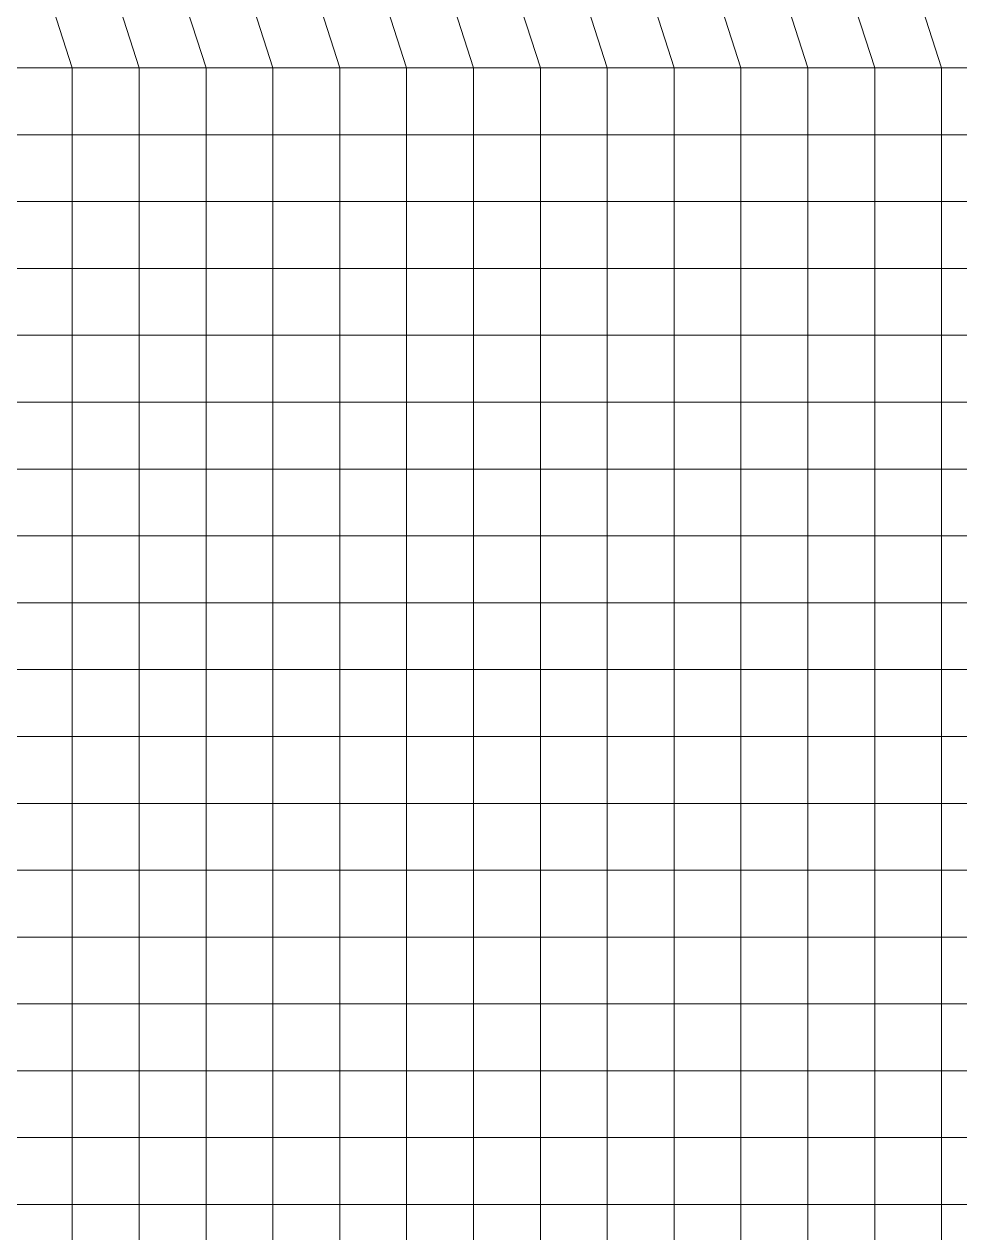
# Model space of a CAD drawing. Header units: inches. Extents: x 0 to 43.9, y -17.3 to 19.6.
# Drawn here: x 29.925 to 33.423, y -4.683 to -0.163 of the extents above; entities that cross this region are included whole.
import ezdxf

# ---------------------------------------------------------------- set-up
doc = ezdxf.new("R2010")
doc.units = ezdxf.units.IN
doc.header["$MEASUREMENT"] = 0
doc.layers.add('SAP.Slab 30cm', color=11, linetype='Continuous', lineweight=15)

msp = doc.modelspace()

# ---------------------------------------------------------------- linework, layer by layer
at = {"layer": 'SAP.Slab 30cm'}
for points in [[(29.85499999999985, -0.3267500000000041), (30.10499999999985, -0.3267500000000041), (30, 0), (29.75, 0)], [(30.10499999999985, -0.3267500000000041), (30.35499999999985, -0.3267500000000041), (30.25, 0), (30, 0)], [(30.35499999999985, -0.3267500000000041), (30.60499999999985, -0.3267500000000041), (30.5, 0), (30.25, 0)], [(30.60499999999985, -0.3267500000000041), (30.85499999999985, -0.3267500000000041), (30.75, 0), (30.5, 0)], [(30.85499999999985, -0.3267500000000041), (31.10499999999985, -0.3267500000000041), (31, 0), (30.75, 0)], [(31.10499999999985, -0.3267500000000041), (31.35499999999985, -0.3267500000000041), (31.25, 0), (31, 0)], [(31.35499999999985, -0.3267500000000041), (31.60499999999985, -0.3267500000000041), (31.5, 0), (31.25, 0)], [(31.60499999999985, -0.3267500000000041), (31.85499999999985, -0.3267500000000041), (31.75, 0), (31.5, 0)], [(31.85499999999985, -0.3267500000000041), (32.10499999999985, -0.3267500000000041), (32, 0), (31.75, 0)], [(32.10499999999985, -0.3267500000000041), (32.35499999999986, -0.3267500000000041), (32.25, 0), (32, 0)], [(32.35499999999986, -0.3267500000000041), (32.60499999999986, -0.3267500000000041), (32.5, 0), (32.25, 0)], [(32.60499999999986, -0.3267500000000041), (32.85499999999986, -0.3267500000000041), (32.75, 0), (32.5, 0)], [(32.85499999999986, -0.3267500000000041), (33.10499999999986, -0.3267500000000041), (33, 0), (32.75, 0)], [(33.10499999999986, -0.3267500000000041), (33.35499999999985, -0.3267500000000041), (33.25, 0), (33, 0)], [(33.35499999999985, -0.3267500000000041), (33.60499999999986, -0.3267500000000041), (33.5, 0), (33.25, 0)], [(29.85499999999985, -0.5767500000000041), (30.10499999999985, -0.5767500000000041), (30.10499999999985, -0.3267500000000041), (29.85499999999985, -0.3267500000000041)], [(30.10499999999985, -0.5767500000000041), (30.35499999999985, -0.5767500000000041), (30.35499999999985, -0.3267500000000041), (30.10499999999985, -0.3267500000000041)], [(30.35499999999985, -0.5767500000000041), (30.60499999999985, -0.5767500000000041), (30.60499999999985, -0.3267500000000041), (30.35499999999985, -0.3267500000000041)], [(30.60499999999985, -0.5767500000000041), (30.85499999999985, -0.5767500000000041), (30.85499999999985, -0.3267500000000041), (30.60499999999985, -0.3267500000000041)], [(30.85499999999985, -0.5767500000000041), (31.10499999999985, -0.5767500000000041), (31.10499999999985, -0.3267500000000041), (30.85499999999985, -0.3267500000000041)], [(31.10499999999985, -0.5767500000000041), (31.35499999999985, -0.5767500000000041), (31.35499999999985, -0.3267500000000041), (31.10499999999985, -0.3267500000000041)], [(31.35499999999985, -0.5767500000000041), (31.60499999999985, -0.5767500000000041), (31.60499999999985, -0.3267500000000041), (31.35499999999985, -0.3267500000000041)], [(31.60499999999985, -0.5767500000000041), (31.85499999999985, -0.5767500000000041), (31.85499999999985, -0.3267500000000041), (31.60499999999985, -0.3267500000000041)], [(31.85499999999985, -0.5767500000000041), (32.10499999999985, -0.5767500000000041), (32.10499999999985, -0.3267500000000041), (31.85499999999985, -0.3267500000000041)], [(32.10499999999985, -0.5767500000000041), (32.35499999999986, -0.5767500000000041), (32.35499999999986, -0.3267500000000041), (32.10499999999985, -0.3267500000000041)], [(32.35499999999986, -0.5767500000000041), (32.60499999999986, -0.5767500000000041), (32.60499999999986, -0.3267500000000041), (32.35499999999986, -0.3267500000000041)], [(32.60499999999986, -0.5767500000000041), (32.85499999999986, -0.5767500000000041), (32.85499999999986, -0.3267500000000041), (32.60499999999986, -0.3267500000000041)], [(32.85499999999986, -0.5767500000000041), (33.10499999999986, -0.5767500000000041), (33.10499999999986, -0.3267500000000041), (32.85499999999986, -0.3267500000000041)], [(33.10499999999986, -0.5767500000000041), (33.35499999999985, -0.5767500000000041), (33.35499999999985, -0.3267500000000041), (33.10499999999986, -0.3267500000000041)], [(33.35499999999985, -0.5767500000000041), (33.60499999999986, -0.5767500000000041), (33.60499999999986, -0.3267500000000041), (33.35499999999985, -0.3267500000000041)], [(29.85499999999985, -0.8267500000000039), (30.10499999999985, -0.8267500000000039), (30.10499999999985, -0.5767500000000041), (29.85499999999985, -0.5767500000000041)], [(30.10499999999985, -0.8267500000000039), (30.35499999999985, -0.8267500000000039), (30.35499999999985, -0.5767500000000041), (30.10499999999985, -0.5767500000000041)], [(30.35499999999985, -0.8267500000000039), (30.60499999999985, -0.8267500000000039), (30.60499999999985, -0.5767500000000041), (30.35499999999985, -0.5767500000000041)], [(30.60499999999985, -0.8267500000000039), (30.85499999999985, -0.8267500000000039), (30.85499999999985, -0.5767500000000041), (30.60499999999985, -0.5767500000000041)], [(30.85499999999985, -0.8267500000000039), (31.10499999999985, -0.8267500000000039), (31.10499999999985, -0.5767500000000041), (30.85499999999985, -0.5767500000000041)], [(31.10499999999985, -0.8267500000000039), (31.35499999999985, -0.8267500000000039), (31.35499999999985, -0.5767500000000041), (31.10499999999985, -0.5767500000000041)], [(31.35499999999985, -0.8267500000000039), (31.60499999999985, -0.8267500000000039), (31.60499999999985, -0.5767500000000041), (31.35499999999985, -0.5767500000000041)], [(31.60499999999985, -0.8267500000000039), (31.85499999999985, -0.8267500000000039), (31.85499999999985, -0.5767500000000041), (31.60499999999985, -0.5767500000000041)], [(31.85499999999985, -0.8267500000000039), (32.10499999999985, -0.8267500000000039), (32.10499999999985, -0.5767500000000041), (31.85499999999985, -0.5767500000000041)], [(32.10499999999985, -0.8267500000000039), (32.35499999999986, -0.8267500000000039), (32.35499999999986, -0.5767500000000041), (32.10499999999985, -0.5767500000000041)], [(32.35499999999986, -0.8267500000000039), (32.60499999999986, -0.8267500000000039), (32.60499999999986, -0.5767500000000041), (32.35499999999986, -0.5767500000000041)], [(32.60499999999986, -0.8267500000000039), (32.85499999999986, -0.8267500000000039), (32.85499999999986, -0.5767500000000041), (32.60499999999986, -0.5767500000000041)], [(32.85499999999986, -0.8267500000000039), (33.10499999999986, -0.8267500000000039), (33.10499999999986, -0.5767500000000041), (32.85499999999986, -0.5767500000000041)], [(33.10499999999986, -0.8267500000000039), (33.35499999999985, -0.8267500000000039), (33.35499999999985, -0.5767500000000041), (33.10499999999986, -0.5767500000000041)], [(33.35499999999985, -0.8267500000000039), (33.60499999999986, -0.8267500000000039), (33.60499999999986, -0.5767500000000041), (33.35499999999985, -0.5767500000000041)], [(29.85499999999985, -1.076750000000004), (30.10499999999985, -1.076750000000004), (30.10499999999985, -0.8267500000000039), (29.85499999999985, -0.8267500000000039)], [(30.10499999999985, -1.076750000000004), (30.35499999999985, -1.076750000000004), (30.35499999999985, -0.8267500000000039), (30.10499999999985, -0.8267500000000039)], [(30.35499999999985, -1.076750000000004), (30.60499999999985, -1.076750000000004), (30.60499999999985, -0.8267500000000039), (30.35499999999985, -0.8267500000000039)], [(30.60499999999985, -1.076750000000004), (30.85499999999985, -1.076750000000004), (30.85499999999985, -0.8267500000000039), (30.60499999999985, -0.8267500000000039)], [(30.85499999999985, -1.076750000000004), (31.10499999999985, -1.076750000000004), (31.10499999999985, -0.8267500000000039), (30.85499999999985, -0.8267500000000039)], [(31.10499999999985, -1.076750000000004), (31.35499999999985, -1.076750000000004), (31.35499999999985, -0.8267500000000039), (31.10499999999985, -0.8267500000000039)], [(31.35499999999985, -1.076750000000004), (31.60499999999985, -1.076750000000004), (31.60499999999985, -0.8267500000000039), (31.35499999999985, -0.8267500000000039)], [(31.60499999999985, -1.076750000000004), (31.85499999999985, -1.076750000000004), (31.85499999999985, -0.8267500000000039), (31.60499999999985, -0.8267500000000039)], [(31.85499999999985, -1.076750000000004), (32.10499999999985, -1.076750000000004), (32.10499999999985, -0.8267500000000039), (31.85499999999985, -0.8267500000000039)], [(32.10499999999985, -1.076750000000004), (32.35499999999986, -1.076750000000004), (32.35499999999986, -0.8267500000000039), (32.10499999999985, -0.8267500000000039)], [(32.35499999999986, -1.076750000000004), (32.60499999999986, -1.076750000000004), (32.60499999999986, -0.8267500000000039), (32.35499999999986, -0.8267500000000039)], [(32.60499999999986, -1.076750000000004), (32.85499999999986, -1.076750000000004), (32.85499999999986, -0.8267500000000039), (32.60499999999986, -0.8267500000000039)], [(32.85499999999986, -1.076750000000004), (33.10499999999986, -1.076750000000004), (33.10499999999986, -0.8267500000000039), (32.85499999999986, -0.8267500000000039)], [(33.10499999999986, -1.076750000000004), (33.35499999999985, -1.076750000000004), (33.35499999999985, -0.8267500000000039), (33.10499999999986, -0.8267500000000039)], [(33.35499999999985, -1.076750000000004), (33.60499999999986, -1.076750000000004), (33.60499999999986, -0.8267500000000039), (33.35499999999985, -0.8267500000000039)], [(29.85499999999985, -1.326750000000004), (30.10499999999985, -1.326750000000004), (30.10499999999985, -1.076750000000004), (29.85499999999985, -1.076750000000004)], [(30.10499999999985, -1.326750000000004), (30.35499999999985, -1.326750000000004), (30.35499999999985, -1.076750000000004), (30.10499999999985, -1.076750000000004)], [(30.35499999999985, -1.326750000000004), (30.60499999999985, -1.326750000000004), (30.60499999999985, -1.076750000000004), (30.35499999999985, -1.076750000000004)], [(30.60499999999985, -1.326750000000004), (30.85499999999985, -1.326750000000004), (30.85499999999985, -1.076750000000004), (30.60499999999985, -1.076750000000004)], [(30.85499999999985, -1.326750000000004), (31.10499999999985, -1.326750000000004), (31.10499999999985, -1.076750000000004), (30.85499999999985, -1.076750000000004)], [(31.10499999999985, -1.326750000000004), (31.35499999999985, -1.326750000000004), (31.35499999999985, -1.076750000000004), (31.10499999999985, -1.076750000000004)], [(31.35499999999985, -1.326750000000004), (31.60499999999985, -1.326750000000004), (31.60499999999985, -1.076750000000004), (31.35499999999985, -1.076750000000004)], [(31.60499999999985, -1.326750000000004), (31.85499999999985, -1.326750000000004), (31.85499999999985, -1.076750000000004), (31.60499999999985, -1.076750000000004)], [(31.85499999999985, -1.326750000000004), (32.10499999999985, -1.326750000000004), (32.10499999999985, -1.076750000000004), (31.85499999999985, -1.076750000000004)], [(32.10499999999985, -1.326750000000004), (32.35499999999986, -1.326750000000004), (32.35499999999986, -1.076750000000004), (32.10499999999985, -1.076750000000004)], [(32.35499999999986, -1.326750000000004), (32.60499999999986, -1.326750000000004), (32.60499999999986, -1.076750000000004), (32.35499999999986, -1.076750000000004)], [(32.60499999999986, -1.326750000000004), (32.85499999999986, -1.326750000000004), (32.85499999999986, -1.076750000000004), (32.60499999999986, -1.076750000000004)], [(32.85499999999986, -1.326750000000004), (33.10499999999986, -1.326750000000004), (33.10499999999986, -1.076750000000004), (32.85499999999986, -1.076750000000004)], [(33.10499999999986, -1.326750000000004), (33.35499999999985, -1.326750000000004), (33.35499999999985, -1.076750000000004), (33.10499999999986, -1.076750000000004)], [(33.35499999999985, -1.326750000000004), (33.60499999999986, -1.326750000000004), (33.60499999999986, -1.076750000000004), (33.35499999999985, -1.076750000000004)], [(29.85499999999985, -1.576750000000004), (30.10499999999985, -1.576750000000004), (30.10499999999985, -1.326750000000004), (29.85499999999985, -1.326750000000004)], [(30.10499999999985, -1.576750000000004), (30.35499999999985, -1.576750000000004), (30.35499999999985, -1.326750000000004), (30.10499999999985, -1.326750000000004)], [(30.35499999999985, -1.576750000000004), (30.60499999999985, -1.576750000000004), (30.60499999999985, -1.326750000000004), (30.35499999999985, -1.326750000000004)], [(30.60499999999985, -1.576750000000004), (30.85499999999985, -1.576750000000004), (30.85499999999985, -1.326750000000004), (30.60499999999985, -1.326750000000004)], [(30.85499999999985, -1.576750000000004), (31.10499999999985, -1.576750000000004), (31.10499999999985, -1.326750000000004), (30.85499999999985, -1.326750000000004)], [(31.10499999999985, -1.576750000000004), (31.35499999999985, -1.576750000000004), (31.35499999999985, -1.326750000000004), (31.10499999999985, -1.326750000000004)], [(31.35499999999985, -1.576750000000004), (31.60499999999985, -1.576750000000004), (31.60499999999985, -1.326750000000004), (31.35499999999985, -1.326750000000004)], [(31.60499999999985, -1.576750000000004), (31.85499999999985, -1.576750000000004), (31.85499999999985, -1.326750000000004), (31.60499999999985, -1.326750000000004)], [(31.85499999999985, -1.576750000000004), (32.10499999999985, -1.576750000000004), (32.10499999999985, -1.326750000000004), (31.85499999999985, -1.326750000000004)], [(32.10499999999985, -1.576750000000004), (32.35499999999986, -1.576750000000004), (32.35499999999986, -1.326750000000004), (32.10499999999985, -1.326750000000004)], [(32.35499999999986, -1.576750000000004), (32.60499999999986, -1.576750000000004), (32.60499999999986, -1.326750000000004), (32.35499999999986, -1.326750000000004)], [(32.60499999999986, -1.576750000000004), (32.85499999999986, -1.576750000000004), (32.85499999999986, -1.326750000000004), (32.60499999999986, -1.326750000000004)], [(32.85499999999986, -1.576750000000004), (33.10499999999986, -1.576750000000004), (33.10499999999986, -1.326750000000004), (32.85499999999986, -1.326750000000004)], [(33.10499999999986, -1.576750000000004), (33.35499999999985, -1.576750000000004), (33.35499999999985, -1.326750000000004), (33.10499999999986, -1.326750000000004)], [(33.35499999999985, -1.576750000000004), (33.60499999999986, -1.576750000000004), (33.60499999999986, -1.326750000000004), (33.35499999999985, -1.326750000000004)], [(29.85499999999985, -1.826750000000004), (30.10499999999985, -1.826750000000004), (30.10499999999985, -1.576750000000004), (29.85499999999985, -1.576750000000004)], [(30.10499999999985, -1.826750000000004), (30.35499999999985, -1.826750000000004), (30.35499999999985, -1.576750000000004), (30.10499999999985, -1.576750000000004)], [(30.35499999999985, -1.826750000000004), (30.60499999999985, -1.826750000000004), (30.60499999999985, -1.576750000000004), (30.35499999999985, -1.576750000000004)], [(30.60499999999985, -1.826750000000004), (30.85499999999985, -1.826750000000004), (30.85499999999985, -1.576750000000004), (30.60499999999985, -1.576750000000004)], [(30.85499999999985, -1.826750000000004), (31.10499999999985, -1.826750000000004), (31.10499999999985, -1.576750000000004), (30.85499999999985, -1.576750000000004)], [(31.10499999999985, -1.826750000000004), (31.35499999999985, -1.826750000000004), (31.35499999999985, -1.576750000000004), (31.10499999999985, -1.576750000000004)], [(31.35499999999985, -1.826750000000004), (31.60499999999985, -1.826750000000004), (31.60499999999985, -1.576750000000004), (31.35499999999985, -1.576750000000004)], [(31.60499999999985, -1.826750000000004), (31.85499999999985, -1.826750000000004), (31.85499999999985, -1.576750000000004), (31.60499999999985, -1.576750000000004)], [(31.85499999999985, -1.826750000000004), (32.10499999999985, -1.826750000000004), (32.10499999999985, -1.576750000000004), (31.85499999999985, -1.576750000000004)], [(32.10499999999985, -1.826750000000004), (32.35499999999986, -1.826750000000004), (32.35499999999986, -1.576750000000004), (32.10499999999985, -1.576750000000004)], [(32.35499999999986, -1.826750000000004), (32.60499999999986, -1.826750000000004), (32.60499999999986, -1.576750000000004), (32.35499999999986, -1.576750000000004)], [(32.60499999999986, -1.826750000000004), (32.85499999999986, -1.826750000000004), (32.85499999999986, -1.576750000000004), (32.60499999999986, -1.576750000000004)], [(32.85499999999986, -1.826750000000004), (33.10499999999986, -1.826750000000004), (33.10499999999986, -1.576750000000004), (32.85499999999986, -1.576750000000004)], [(33.10499999999986, -1.826750000000004), (33.35499999999985, -1.826750000000004), (33.35499999999985, -1.576750000000004), (33.10499999999986, -1.576750000000004)], [(33.35499999999985, -1.826750000000004), (33.60499999999986, -1.826750000000004), (33.60499999999986, -1.576750000000004), (33.35499999999985, -1.576750000000004)], [(29.85499999999985, -2.076750000000004), (30.10499999999985, -2.076750000000004), (30.10499999999985, -1.826750000000004), (29.85499999999985, -1.826750000000004)], [(30.10499999999985, -2.076750000000004), (30.35499999999985, -2.076750000000004), (30.35499999999985, -1.826750000000004), (30.10499999999985, -1.826750000000004)], [(30.35499999999985, -2.076750000000004), (30.60499999999985, -2.076750000000004), (30.60499999999985, -1.826750000000004), (30.35499999999985, -1.826750000000004)], [(30.60499999999985, -2.076750000000004), (30.85499999999985, -2.076750000000004), (30.85499999999985, -1.826750000000004), (30.60499999999985, -1.826750000000004)], [(30.85499999999985, -2.076750000000004), (31.10499999999985, -2.076750000000004), (31.10499999999985, -1.826750000000004), (30.85499999999985, -1.826750000000004)], [(31.10499999999985, -2.076750000000004), (31.35499999999985, -2.076750000000004), (31.35499999999985, -1.826750000000004), (31.10499999999985, -1.826750000000004)], [(31.35499999999985, -2.076750000000004), (31.60499999999985, -2.076750000000004), (31.60499999999985, -1.826750000000004), (31.35499999999985, -1.826750000000004)], [(31.60499999999985, -2.076750000000004), (31.85499999999985, -2.076750000000004), (31.85499999999985, -1.826750000000004), (31.60499999999985, -1.826750000000004)], [(31.85499999999985, -2.076750000000004), (32.10499999999985, -2.076750000000004), (32.10499999999985, -1.826750000000004), (31.85499999999985, -1.826750000000004)], [(32.10499999999985, -2.076750000000004), (32.35499999999986, -2.076750000000004), (32.35499999999986, -1.826750000000004), (32.10499999999985, -1.826750000000004)], [(32.35499999999986, -2.076750000000004), (32.60499999999986, -2.076750000000004), (32.60499999999986, -1.826750000000004), (32.35499999999986, -1.826750000000004)], [(32.60499999999986, -2.076750000000004), (32.85499999999986, -2.076750000000004), (32.85499999999986, -1.826750000000004), (32.60499999999986, -1.826750000000004)], [(32.85499999999986, -2.076750000000004), (33.10499999999986, -2.076750000000004), (33.10499999999986, -1.826750000000004), (32.85499999999986, -1.826750000000004)], [(33.10499999999986, -2.076750000000004), (33.35499999999985, -2.076750000000004), (33.35499999999985, -1.826750000000004), (33.10499999999986, -1.826750000000004)], [(33.35499999999985, -2.076750000000004), (33.60499999999986, -2.076750000000004), (33.60499999999986, -1.826750000000004), (33.35499999999985, -1.826750000000004)], [(29.85499999999985, -2.326750000000004), (30.10499999999985, -2.326750000000004), (30.10499999999985, -2.076750000000004), (29.85499999999985, -2.076750000000004)], [(30.10499999999985, -2.326750000000004), (30.35499999999985, -2.326750000000004), (30.35499999999985, -2.076750000000004), (30.10499999999985, -2.076750000000004)], [(30.35499999999985, -2.326750000000004), (30.60499999999985, -2.326750000000004), (30.60499999999985, -2.076750000000004), (30.35499999999985, -2.076750000000004)], [(30.60499999999985, -2.326750000000004), (30.85499999999985, -2.326750000000004), (30.85499999999985, -2.076750000000004), (30.60499999999985, -2.076750000000004)], [(30.85499999999985, -2.326750000000004), (31.10499999999985, -2.326750000000004), (31.10499999999985, -2.076750000000004), (30.85499999999985, -2.076750000000004)], [(31.10499999999985, -2.326750000000004), (31.35499999999985, -2.326750000000004), (31.35499999999985, -2.076750000000004), (31.10499999999985, -2.076750000000004)], [(31.35499999999985, -2.326750000000004), (31.60499999999985, -2.326750000000004), (31.60499999999985, -2.076750000000004), (31.35499999999985, -2.076750000000004)], [(31.60499999999985, -2.326750000000004), (31.85499999999985, -2.326750000000004), (31.85499999999985, -2.076750000000004), (31.60499999999985, -2.076750000000004)], [(31.85499999999985, -2.326750000000004), (32.10499999999985, -2.326750000000004), (32.10499999999985, -2.076750000000004), (31.85499999999985, -2.076750000000004)], [(32.10499999999985, -2.326750000000004), (32.35499999999986, -2.326750000000004), (32.35499999999986, -2.076750000000004), (32.10499999999985, -2.076750000000004)], [(32.35499999999986, -2.326750000000004), (32.60499999999986, -2.326750000000004), (32.60499999999986, -2.076750000000004), (32.35499999999986, -2.076750000000004)], [(32.60499999999986, -2.326750000000004), (32.85499999999986, -2.326750000000004), (32.85499999999986, -2.076750000000004), (32.60499999999986, -2.076750000000004)], [(32.85499999999986, -2.326750000000004), (33.10499999999986, -2.326750000000004), (33.10499999999986, -2.076750000000004), (32.85499999999986, -2.076750000000004)], [(33.10499999999986, -2.326750000000004), (33.35499999999985, -2.326750000000004), (33.35499999999985, -2.076750000000004), (33.10499999999986, -2.076750000000004)], [(33.35499999999985, -2.326750000000004), (33.60499999999986, -2.326750000000004), (33.60499999999986, -2.076750000000004), (33.35499999999985, -2.076750000000004)], [(29.85499999999985, -2.576750000000004), (30.10499999999985, -2.576750000000004), (30.10499999999985, -2.326750000000004), (29.85499999999985, -2.326750000000004)], [(30.10499999999985, -2.576750000000004), (30.35499999999985, -2.576750000000004), (30.35499999999985, -2.326750000000004), (30.10499999999985, -2.326750000000004)], [(30.35499999999985, -2.576750000000004), (30.60499999999985, -2.576750000000004), (30.60499999999985, -2.326750000000004), (30.35499999999985, -2.326750000000004)], [(30.60499999999985, -2.576750000000004), (30.85499999999985, -2.576750000000004), (30.85499999999985, -2.326750000000004), (30.60499999999985, -2.326750000000004)], [(30.85499999999985, -2.576750000000004), (31.10499999999985, -2.576750000000004), (31.10499999999985, -2.326750000000004), (30.85499999999985, -2.326750000000004)], [(31.10499999999985, -2.576750000000004), (31.35499999999985, -2.576750000000004), (31.35499999999985, -2.326750000000004), (31.10499999999985, -2.326750000000004)], [(31.35499999999985, -2.576750000000004), (31.60499999999985, -2.576750000000004), (31.60499999999985, -2.326750000000004), (31.35499999999985, -2.326750000000004)], [(31.60499999999985, -2.576750000000004), (31.85499999999985, -2.576750000000004), (31.85499999999985, -2.326750000000004), (31.60499999999985, -2.326750000000004)], [(31.85499999999985, -2.576750000000004), (32.10499999999985, -2.576750000000004), (32.10499999999985, -2.326750000000004), (31.85499999999985, -2.326750000000004)], [(32.10499999999985, -2.576750000000004), (32.35499999999986, -2.576750000000004), (32.35499999999986, -2.326750000000004), (32.10499999999985, -2.326750000000004)], [(32.35499999999986, -2.576750000000004), (32.60499999999986, -2.576750000000004), (32.60499999999986, -2.326750000000004), (32.35499999999986, -2.326750000000004)], [(32.60499999999986, -2.576750000000004), (32.85499999999986, -2.576750000000004), (32.85499999999986, -2.326750000000004), (32.60499999999986, -2.326750000000004)], [(32.85499999999986, -2.576750000000004), (33.10499999999986, -2.576750000000004), (33.10499999999986, -2.326750000000004), (32.85499999999986, -2.326750000000004)], [(33.10499999999986, -2.576750000000004), (33.35499999999985, -2.576750000000004), (33.35499999999985, -2.326750000000004), (33.10499999999986, -2.326750000000004)], [(33.35499999999985, -2.576750000000004), (33.60499999999986, -2.576750000000004), (33.60499999999986, -2.326750000000004), (33.35499999999985, -2.326750000000004)], [(29.85499999999985, -2.826750000000004), (30.10499999999985, -2.826750000000004), (30.10499999999985, -2.576750000000004), (29.85499999999985, -2.576750000000004)], [(30.10499999999985, -2.826750000000004), (30.35499999999985, -2.826750000000004), (30.35499999999985, -2.576750000000004), (30.10499999999985, -2.576750000000004)], [(30.35499999999985, -2.826750000000004), (30.60499999999985, -2.826750000000004), (30.60499999999985, -2.576750000000004), (30.35499999999985, -2.576750000000004)], [(30.60499999999985, -2.826750000000004), (30.85499999999985, -2.826750000000004), (30.85499999999985, -2.576750000000004), (30.60499999999985, -2.576750000000004)], [(30.85499999999985, -2.826750000000004), (31.10499999999985, -2.826750000000004), (31.10499999999985, -2.576750000000004), (30.85499999999985, -2.576750000000004)], [(31.10499999999985, -2.826750000000004), (31.35499999999985, -2.826750000000004), (31.35499999999985, -2.576750000000004), (31.10499999999985, -2.576750000000004)], [(31.35499999999985, -2.826750000000004), (31.60499999999985, -2.826750000000004), (31.60499999999985, -2.576750000000004), (31.35499999999985, -2.576750000000004)], [(31.60499999999985, -2.826750000000004), (31.85499999999985, -2.826750000000004), (31.85499999999985, -2.576750000000004), (31.60499999999985, -2.576750000000004)], [(31.85499999999985, -2.826750000000004), (32.10499999999985, -2.826750000000004), (32.10499999999985, -2.576750000000004), (31.85499999999985, -2.576750000000004)], [(32.10499999999985, -2.826750000000004), (32.35499999999986, -2.826750000000004), (32.35499999999986, -2.576750000000004), (32.10499999999985, -2.576750000000004)], [(32.35499999999986, -2.826750000000004), (32.60499999999986, -2.826750000000004), (32.60499999999986, -2.576750000000004), (32.35499999999986, -2.576750000000004)], [(32.60499999999986, -2.826750000000004), (32.85499999999986, -2.826750000000004), (32.85499999999986, -2.576750000000004), (32.60499999999986, -2.576750000000004)], [(32.85499999999986, -2.826750000000004), (33.10499999999986, -2.826750000000004), (33.10499999999986, -2.576750000000004), (32.85499999999986, -2.576750000000004)], [(33.10499999999986, -2.826750000000004), (33.35499999999985, -2.826750000000004), (33.35499999999985, -2.576750000000004), (33.10499999999986, -2.576750000000004)], [(33.35499999999985, -2.826750000000004), (33.60499999999986, -2.826750000000004), (33.60499999999986, -2.576750000000004), (33.35499999999985, -2.576750000000004)], [(29.85499999999985, -3.076750000000004), (30.10499999999985, -3.076750000000004), (30.10499999999985, -2.826750000000004), (29.85499999999985, -2.826750000000004)], [(30.10499999999985, -3.076750000000004), (30.35499999999985, -3.076750000000004), (30.35499999999985, -2.826750000000004), (30.10499999999985, -2.826750000000004)], [(30.35499999999985, -3.076750000000004), (30.60499999999985, -3.076750000000004), (30.60499999999985, -2.826750000000004), (30.35499999999985, -2.826750000000004)], [(30.60499999999985, -3.076750000000004), (30.85499999999985, -3.076750000000004), (30.85499999999985, -2.826750000000004), (30.60499999999985, -2.826750000000004)], [(30.85499999999985, -3.076750000000004), (31.10499999999985, -3.076750000000004), (31.10499999999985, -2.826750000000004), (30.85499999999985, -2.826750000000004)], [(31.10499999999985, -3.076750000000004), (31.35499999999985, -3.076750000000004), (31.35499999999985, -2.826750000000004), (31.10499999999985, -2.826750000000004)], [(31.35499999999985, -3.076750000000004), (31.60499999999985, -3.076750000000004), (31.60499999999985, -2.826750000000004), (31.35499999999985, -2.826750000000004)], [(31.60499999999985, -3.076750000000004), (31.85499999999985, -3.076750000000004), (31.85499999999985, -2.826750000000004), (31.60499999999985, -2.826750000000004)], [(31.85499999999985, -3.076750000000004), (32.10499999999985, -3.076750000000004), (32.10499999999985, -2.826750000000004), (31.85499999999985, -2.826750000000004)], [(32.10499999999985, -3.076750000000004), (32.35499999999986, -3.076750000000004), (32.35499999999986, -2.826750000000004), (32.10499999999985, -2.826750000000004)], [(32.35499999999986, -3.076750000000004), (32.60499999999986, -3.076750000000004), (32.60499999999986, -2.826750000000004), (32.35499999999986, -2.826750000000004)], [(32.60499999999986, -3.076750000000004), (32.85499999999986, -3.076750000000004), (32.85499999999986, -2.826750000000004), (32.60499999999986, -2.826750000000004)], [(32.85499999999986, -3.076750000000004), (33.10499999999986, -3.076750000000004), (33.10499999999986, -2.826750000000004), (32.85499999999986, -2.826750000000004)], [(33.10499999999986, -3.076750000000004), (33.35499999999985, -3.076750000000004), (33.35499999999985, -2.826750000000004), (33.10499999999986, -2.826750000000004)], [(33.35499999999985, -3.076750000000004), (33.60499999999986, -3.076750000000004), (33.60499999999986, -2.826750000000004), (33.35499999999985, -2.826750000000004)], [(29.85499999999985, -3.326750000000004), (30.10499999999985, -3.326750000000004), (30.10499999999985, -3.076750000000004), (29.85499999999985, -3.076750000000004)], [(30.10499999999985, -3.326750000000004), (30.35499999999985, -3.326750000000004), (30.35499999999985, -3.076750000000004), (30.10499999999985, -3.076750000000004)], [(30.35499999999985, -3.326750000000004), (30.60499999999985, -3.326750000000004), (30.60499999999985, -3.076750000000004), (30.35499999999985, -3.076750000000004)], [(30.60499999999985, -3.326750000000004), (30.85499999999985, -3.326750000000004), (30.85499999999985, -3.076750000000004), (30.60499999999985, -3.076750000000004)], [(30.85499999999985, -3.326750000000004), (31.10499999999985, -3.326750000000004), (31.10499999999985, -3.076750000000004), (30.85499999999985, -3.076750000000004)], [(31.10499999999985, -3.326750000000004), (31.35499999999985, -3.326750000000004), (31.35499999999985, -3.076750000000004), (31.10499999999985, -3.076750000000004)], [(31.35499999999985, -3.326750000000004), (31.60499999999985, -3.326750000000004), (31.60499999999985, -3.076750000000004), (31.35499999999985, -3.076750000000004)], [(31.60499999999985, -3.326750000000004), (31.85499999999985, -3.326750000000004), (31.85499999999985, -3.076750000000004), (31.60499999999985, -3.076750000000004)], [(31.85499999999985, -3.326750000000004), (32.10499999999985, -3.326750000000004), (32.10499999999985, -3.076750000000004), (31.85499999999985, -3.076750000000004)], [(32.10499999999985, -3.326750000000004), (32.35499999999986, -3.326750000000004), (32.35499999999986, -3.076750000000004), (32.10499999999985, -3.076750000000004)], [(32.35499999999986, -3.326750000000004), (32.60499999999986, -3.326750000000004), (32.60499999999986, -3.076750000000004), (32.35499999999986, -3.076750000000004)], [(32.60499999999986, -3.326750000000004), (32.85499999999986, -3.326750000000004), (32.85499999999986, -3.076750000000004), (32.60499999999986, -3.076750000000004)], [(32.85499999999986, -3.326750000000004), (33.10499999999986, -3.326750000000004), (33.10499999999986, -3.076750000000004), (32.85499999999986, -3.076750000000004)], [(33.10499999999986, -3.326750000000004), (33.35499999999985, -3.326750000000004), (33.35499999999985, -3.076750000000004), (33.10499999999986, -3.076750000000004)], [(33.35499999999985, -3.326750000000004), (33.60499999999986, -3.326750000000004), (33.60499999999986, -3.076750000000004), (33.35499999999985, -3.076750000000004)], [(29.85499999999985, -3.576750000000004), (30.10499999999985, -3.576750000000004), (30.10499999999985, -3.326750000000004), (29.85499999999985, -3.326750000000004)], [(30.10499999999985, -3.576750000000004), (30.35499999999985, -3.576750000000004), (30.35499999999985, -3.326750000000004), (30.10499999999985, -3.326750000000004)], [(30.35499999999985, -3.576750000000004), (30.60499999999985, -3.576750000000004), (30.60499999999985, -3.326750000000004), (30.35499999999985, -3.326750000000004)], [(30.60499999999985, -3.576750000000004), (30.85499999999985, -3.576750000000004), (30.85499999999985, -3.326750000000004), (30.60499999999985, -3.326750000000004)], [(30.85499999999985, -3.576750000000004), (31.10499999999985, -3.576750000000004), (31.10499999999985, -3.326750000000004), (30.85499999999985, -3.326750000000004)], [(31.10499999999985, -3.576750000000004), (31.35499999999985, -3.576750000000004), (31.35499999999985, -3.326750000000004), (31.10499999999985, -3.326750000000004)], [(31.35499999999985, -3.576750000000004), (31.60499999999985, -3.576750000000004), (31.60499999999985, -3.326750000000004), (31.35499999999985, -3.326750000000004)], [(31.60499999999985, -3.576750000000004), (31.85499999999985, -3.576750000000004), (31.85499999999985, -3.326750000000004), (31.60499999999985, -3.326750000000004)], [(31.85499999999985, -3.576750000000004), (32.10499999999985, -3.576750000000004), (32.10499999999985, -3.326750000000004), (31.85499999999985, -3.326750000000004)], [(32.10499999999985, -3.576750000000004), (32.35499999999986, -3.576750000000004), (32.35499999999986, -3.326750000000004), (32.10499999999985, -3.326750000000004)], [(32.35499999999986, -3.576750000000004), (32.60499999999986, -3.576750000000004), (32.60499999999986, -3.326750000000004), (32.35499999999986, -3.326750000000004)], [(32.60499999999986, -3.576750000000004), (32.85499999999986, -3.576750000000004), (32.85499999999986, -3.326750000000004), (32.60499999999986, -3.326750000000004)], [(32.85499999999986, -3.576750000000004), (33.10499999999986, -3.576750000000004), (33.10499999999986, -3.326750000000004), (32.85499999999986, -3.326750000000004)], [(33.10499999999986, -3.576750000000004), (33.35499999999985, -3.576750000000004), (33.35499999999985, -3.326750000000004), (33.10499999999986, -3.326750000000004)], [(33.35499999999985, -3.576750000000004), (33.60499999999986, -3.576750000000004), (33.60499999999986, -3.326750000000004), (33.35499999999985, -3.326750000000004)], [(29.85499999999985, -3.826750000000004), (30.10499999999985, -3.826750000000004), (30.10499999999985, -3.576750000000004), (29.85499999999985, -3.576750000000004)], [(30.10499999999985, -3.826750000000004), (30.35499999999985, -3.826750000000004), (30.35499999999985, -3.576750000000004), (30.10499999999985, -3.576750000000004)], [(30.35499999999985, -3.826750000000004), (30.60499999999985, -3.826750000000004), (30.60499999999985, -3.576750000000004), (30.35499999999985, -3.576750000000004)], [(30.60499999999985, -3.826750000000004), (30.85499999999985, -3.826750000000004), (30.85499999999985, -3.576750000000004), (30.60499999999985, -3.576750000000004)], [(30.85499999999985, -3.826750000000004), (31.10499999999985, -3.826750000000004), (31.10499999999985, -3.576750000000004), (30.85499999999985, -3.576750000000004)], [(31.10499999999985, -3.826750000000004), (31.35499999999985, -3.826750000000004), (31.35499999999985, -3.576750000000004), (31.10499999999985, -3.576750000000004)], [(31.35499999999985, -3.826750000000004), (31.60499999999985, -3.826750000000004), (31.60499999999985, -3.576750000000004), (31.35499999999985, -3.576750000000004)], [(31.60499999999985, -3.826750000000004), (31.85499999999985, -3.826750000000004), (31.85499999999985, -3.576750000000004), (31.60499999999985, -3.576750000000004)], [(31.85499999999985, -3.826750000000004), (32.10499999999985, -3.826750000000004), (32.10499999999985, -3.576750000000004), (31.85499999999985, -3.576750000000004)], [(32.10499999999985, -3.826750000000004), (32.35499999999986, -3.826750000000004), (32.35499999999986, -3.576750000000004), (32.10499999999985, -3.576750000000004)], [(32.35499999999986, -3.826750000000004), (32.60499999999986, -3.826750000000004), (32.60499999999986, -3.576750000000004), (32.35499999999986, -3.576750000000004)], [(32.60499999999986, -3.826750000000004), (32.85499999999986, -3.826750000000004), (32.85499999999986, -3.576750000000004), (32.60499999999986, -3.576750000000004)], [(32.85499999999986, -3.826750000000004), (33.10499999999986, -3.826750000000004), (33.10499999999986, -3.576750000000004), (32.85499999999986, -3.576750000000004)], [(33.10499999999986, -3.826750000000004), (33.35499999999985, -3.826750000000004), (33.35499999999985, -3.576750000000004), (33.10499999999986, -3.576750000000004)], [(33.35499999999985, -3.826750000000004), (33.60499999999986, -3.826750000000004), (33.60499999999986, -3.576750000000004), (33.35499999999985, -3.576750000000004)], [(29.85499999999985, -4.076750000000004), (30.10499999999985, -4.076750000000004), (30.10499999999985, -3.826750000000004), (29.85499999999985, -3.826750000000004)], [(30.10499999999985, -4.076750000000004), (30.35499999999985, -4.076750000000004), (30.35499999999985, -3.826750000000004), (30.10499999999985, -3.826750000000004)], [(30.35499999999985, -4.076750000000004), (30.60499999999985, -4.076750000000004), (30.60499999999985, -3.826750000000004), (30.35499999999985, -3.826750000000004)], [(30.60499999999985, -4.076750000000004), (30.85499999999985, -4.076750000000004), (30.85499999999985, -3.826750000000004), (30.60499999999985, -3.826750000000004)], [(30.85499999999985, -4.076750000000004), (31.10499999999985, -4.076750000000004), (31.10499999999985, -3.826750000000004), (30.85499999999985, -3.826750000000004)], [(31.10499999999985, -4.076750000000004), (31.35499999999985, -4.076750000000004), (31.35499999999985, -3.826750000000004), (31.10499999999985, -3.826750000000004)], [(31.35499999999985, -4.076750000000004), (31.60499999999985, -4.076750000000004), (31.60499999999985, -3.826750000000004), (31.35499999999985, -3.826750000000004)], [(31.60499999999985, -4.076750000000004), (31.85499999999985, -4.076750000000004), (31.85499999999985, -3.826750000000004), (31.60499999999985, -3.826750000000004)], [(31.85499999999985, -4.076750000000004), (32.10499999999985, -4.076750000000004), (32.10499999999985, -3.826750000000004), (31.85499999999985, -3.826750000000004)], [(32.10499999999985, -4.076750000000004), (32.35499999999986, -4.076750000000004), (32.35499999999986, -3.826750000000004), (32.10499999999985, -3.826750000000004)], [(32.35499999999986, -4.076750000000004), (32.60499999999986, -4.076750000000004), (32.60499999999986, -3.826750000000004), (32.35499999999986, -3.826750000000004)], [(32.60499999999986, -4.076750000000004), (32.85499999999986, -4.076750000000004), (32.85499999999986, -3.826750000000004), (32.60499999999986, -3.826750000000004)], [(32.85499999999986, -4.076750000000004), (33.10499999999986, -4.076750000000004), (33.10499999999986, -3.826750000000004), (32.85499999999986, -3.826750000000004)], [(33.10499999999986, -4.076750000000004), (33.35499999999985, -4.076750000000004), (33.35499999999985, -3.826750000000004), (33.10499999999986, -3.826750000000004)], [(33.35499999999985, -4.076750000000004), (33.60499999999986, -4.076750000000004), (33.60499999999986, -3.826750000000004), (33.35499999999985, -3.826750000000004)], [(29.85499999999985, -4.326750000000004), (30.10499999999985, -4.326750000000004), (30.10499999999985, -4.076750000000004), (29.85499999999985, -4.076750000000004)], [(30.10499999999985, -4.326750000000004), (30.35499999999985, -4.326750000000004), (30.35499999999985, -4.076750000000004), (30.10499999999985, -4.076750000000004)], [(30.35499999999985, -4.326750000000004), (30.60499999999985, -4.326750000000004), (30.60499999999985, -4.076750000000004), (30.35499999999985, -4.076750000000004)], [(30.60499999999985, -4.326750000000004), (30.85499999999985, -4.326750000000004), (30.85499999999985, -4.076750000000004), (30.60499999999985, -4.076750000000004)], [(30.85499999999985, -4.326750000000004), (31.10499999999985, -4.326750000000004), (31.10499999999985, -4.076750000000004), (30.85499999999985, -4.076750000000004)], [(31.10499999999985, -4.326750000000004), (31.35499999999985, -4.326750000000004), (31.35499999999985, -4.076750000000004), (31.10499999999985, -4.076750000000004)], [(31.35499999999985, -4.326750000000004), (31.60499999999985, -4.326750000000004), (31.60499999999985, -4.076750000000004), (31.35499999999985, -4.076750000000004)], [(31.60499999999985, -4.326750000000004), (31.85499999999985, -4.326750000000004), (31.85499999999985, -4.076750000000004), (31.60499999999985, -4.076750000000004)], [(31.85499999999985, -4.326750000000004), (32.10499999999985, -4.326750000000004), (32.10499999999985, -4.076750000000004), (31.85499999999985, -4.076750000000004)], [(32.10499999999985, -4.326750000000004), (32.35499999999986, -4.326750000000004), (32.35499999999986, -4.076750000000004), (32.10499999999985, -4.076750000000004)], [(32.35499999999986, -4.326750000000004), (32.60499999999986, -4.326750000000004), (32.60499999999986, -4.076750000000004), (32.35499999999986, -4.076750000000004)], [(32.60499999999986, -4.326750000000004), (32.85499999999986, -4.326750000000004), (32.85499999999986, -4.076750000000004), (32.60499999999986, -4.076750000000004)], [(32.85499999999986, -4.326750000000004), (33.10499999999986, -4.326750000000004), (33.10499999999986, -4.076750000000004), (32.85499999999986, -4.076750000000004)], [(33.10499999999986, -4.326750000000004), (33.35499999999985, -4.326750000000004), (33.35499999999985, -4.076750000000004), (33.10499999999986, -4.076750000000004)], [(33.35499999999985, -4.326750000000004), (33.60499999999986, -4.326750000000004), (33.60499999999986, -4.076750000000004), (33.35499999999985, -4.076750000000004)], [(29.85499999999985, -4.576750000000004), (30.10499999999985, -4.576750000000004), (30.10499999999985, -4.326750000000004), (29.85499999999985, -4.326750000000004)], [(30.10499999999985, -4.576750000000004), (30.35499999999985, -4.576750000000004), (30.35499999999985, -4.326750000000004), (30.10499999999985, -4.326750000000004)], [(30.35499999999985, -4.576750000000004), (30.60499999999985, -4.576750000000004), (30.60499999999985, -4.326750000000004), (30.35499999999985, -4.326750000000004)], [(30.60499999999985, -4.576750000000004), (30.85499999999985, -4.576750000000004), (30.85499999999985, -4.326750000000004), (30.60499999999985, -4.326750000000004)], [(30.85499999999985, -4.576750000000004), (31.10499999999985, -4.576750000000004), (31.10499999999985, -4.326750000000004), (30.85499999999985, -4.326750000000004)], [(31.10499999999985, -4.576750000000004), (31.35499999999985, -4.576750000000004), (31.35499999999985, -4.326750000000004), (31.10499999999985, -4.326750000000004)], [(31.35499999999985, -4.576750000000004), (31.60499999999985, -4.576750000000004), (31.60499999999985, -4.326750000000004), (31.35499999999985, -4.326750000000004)], [(31.60499999999985, -4.576750000000004), (31.85499999999985, -4.576750000000004), (31.85499999999985, -4.326750000000004), (31.60499999999985, -4.326750000000004)], [(31.85499999999985, -4.576750000000004), (32.10499999999985, -4.576750000000004), (32.10499999999985, -4.326750000000004), (31.85499999999985, -4.326750000000004)], [(32.10499999999985, -4.576750000000004), (32.35499999999986, -4.576750000000004), (32.35499999999986, -4.326750000000004), (32.10499999999985, -4.326750000000004)], [(32.35499999999986, -4.576750000000004), (32.60499999999986, -4.576750000000004), (32.60499999999986, -4.326750000000004), (32.35499999999986, -4.326750000000004)], [(32.60499999999986, -4.576750000000004), (32.85499999999986, -4.576750000000004), (32.85499999999986, -4.326750000000004), (32.60499999999986, -4.326750000000004)], [(32.85499999999986, -4.576750000000004), (33.10499999999986, -4.576750000000004), (33.10499999999986, -4.326750000000004), (32.85499999999986, -4.326750000000004)], [(33.10499999999986, -4.576750000000004), (33.35499999999985, -4.576750000000004), (33.35499999999985, -4.326750000000004), (33.10499999999986, -4.326750000000004)], [(33.35499999999985, -4.576750000000004), (33.60499999999986, -4.576750000000004), (33.60499999999986, -4.326750000000004), (33.35499999999985, -4.326750000000004)], [(29.85499999999985, -4.826750000000004), (30.10499999999985, -4.826750000000004), (30.10499999999985, -4.576750000000004), (29.85499999999985, -4.576750000000004)], [(30.10499999999985, -4.826750000000004), (30.35499999999985, -4.826750000000004), (30.35499999999985, -4.576750000000004), (30.10499999999985, -4.576750000000004)], [(30.35499999999985, -4.826750000000004), (30.60499999999985, -4.826750000000004), (30.60499999999985, -4.576750000000004), (30.35499999999985, -4.576750000000004)], [(30.60499999999985, -4.826750000000004), (30.85499999999985, -4.826750000000004), (30.85499999999985, -4.576750000000004), (30.60499999999985, -4.576750000000004)], [(30.85499999999985, -4.826750000000004), (31.10499999999985, -4.826750000000004), (31.10499999999985, -4.576750000000004), (30.85499999999985, -4.576750000000004)], [(31.10499999999985, -4.826750000000004), (31.35499999999985, -4.826750000000004), (31.35499999999985, -4.576750000000004), (31.10499999999985, -4.576750000000004)], [(31.35499999999985, -4.826750000000004), (31.60499999999985, -4.826750000000004), (31.60499999999985, -4.576750000000004), (31.35499999999985, -4.576750000000004)], [(31.60499999999985, -4.826750000000004), (31.85499999999985, -4.826750000000004), (31.85499999999985, -4.576750000000004), (31.60499999999985, -4.576750000000004)], [(31.85499999999985, -4.826750000000004), (32.10499999999985, -4.826750000000004), (32.10499999999985, -4.576750000000004), (31.85499999999985, -4.576750000000004)], [(32.10499999999985, -4.826750000000004), (32.35499999999986, -4.826750000000004), (32.35499999999986, -4.576750000000004), (32.10499999999985, -4.576750000000004)], [(32.35499999999986, -4.826750000000004), (32.60499999999986, -4.826750000000004), (32.60499999999986, -4.576750000000004), (32.35499999999986, -4.576750000000004)], [(32.60499999999986, -4.826750000000004), (32.85499999999986, -4.826750000000004), (32.85499999999986, -4.576750000000004), (32.60499999999986, -4.576750000000004)], [(32.85499999999986, -4.826750000000004), (33.10499999999986, -4.826750000000004), (33.10499999999986, -4.576750000000004), (32.85499999999986, -4.576750000000004)], [(33.10499999999986, -4.826750000000004), (33.35499999999985, -4.826750000000004), (33.35499999999985, -4.576750000000004), (33.10499999999986, -4.576750000000004)], [(33.35499999999985, -4.826750000000004), (33.60499999999986, -4.826750000000004), (33.60499999999986, -4.576750000000004), (33.35499999999985, -4.576750000000004)]]:
    msp.add_3dface(points, dxfattribs=at)

doc.saveas('drawing.dxf')
